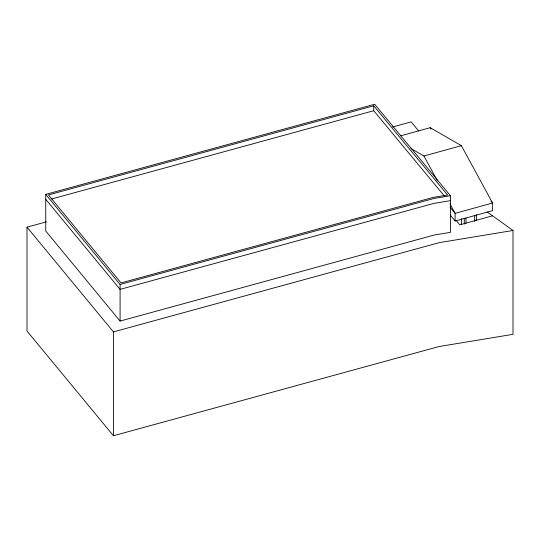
<?xml version="1.0" encoding="UTF-8"?>
<svg xmlns="http://www.w3.org/2000/svg" width="540" height="540" viewBox="0 0 540 540"><rect width="100%" height="100%" fill="white"/><g stroke="black" fill="none" stroke-linecap="round" stroke-linejoin="round"><path stroke-width="0.81" d="M400.721 135.823L430.198 127.683L461.383 145.672L492.568 203.006L492.568 210.661L455.119 220.995L450.279 215.15M410.981 148.534L423.934 156.006L461.383 145.672M492.541 215.811L459.796 224.849L456.037 220.306M45.745 194.393L374.686 104.254L450.434 195.737L450.434 232.355L434.174 235.042L120.089 321.084L45.745 231.012L45.745 194.393L120.089 284.465L120.089 321.084M373.734 105.8L48.425 194.94L121.041 282.92L433.316 197.37L447.593 195.001L373.734 105.8L373.734 110.72L444.386 196.04M51.678 198.97L373.734 110.72M487.188 211.977L513 230.472L513 334.328L439.155 346.511L113.434 435.746L27 331.02L27 227.165L46.494 221.825M392.499 127.015L411.183 121.892L418.689 130.99M120.089 284.465L434.174 198.416L450.434 195.737M27 227.165L113.434 331.891L439.155 242.663L513 230.472M450.434 200.657L434.174 203.337L120.089 289.379L45.745 199.307M430.198 127.683L431.278 128.986M490.955 201.062L492.568 203.006L455.119 213.347L449.921 207.07M423.934 156.006L437.474 180.893M449.888 203.728L455.119 213.347L455.119 220.995M476.375 214.65L476.375 220.55M474.687 215.588L474.687 221.488M465.98 218.113L465.98 223.175M464.292 218.207L464.292 224.114M461.525 218.619L461.525 224.525M113.434 331.891L113.434 435.746"/></g></svg>
